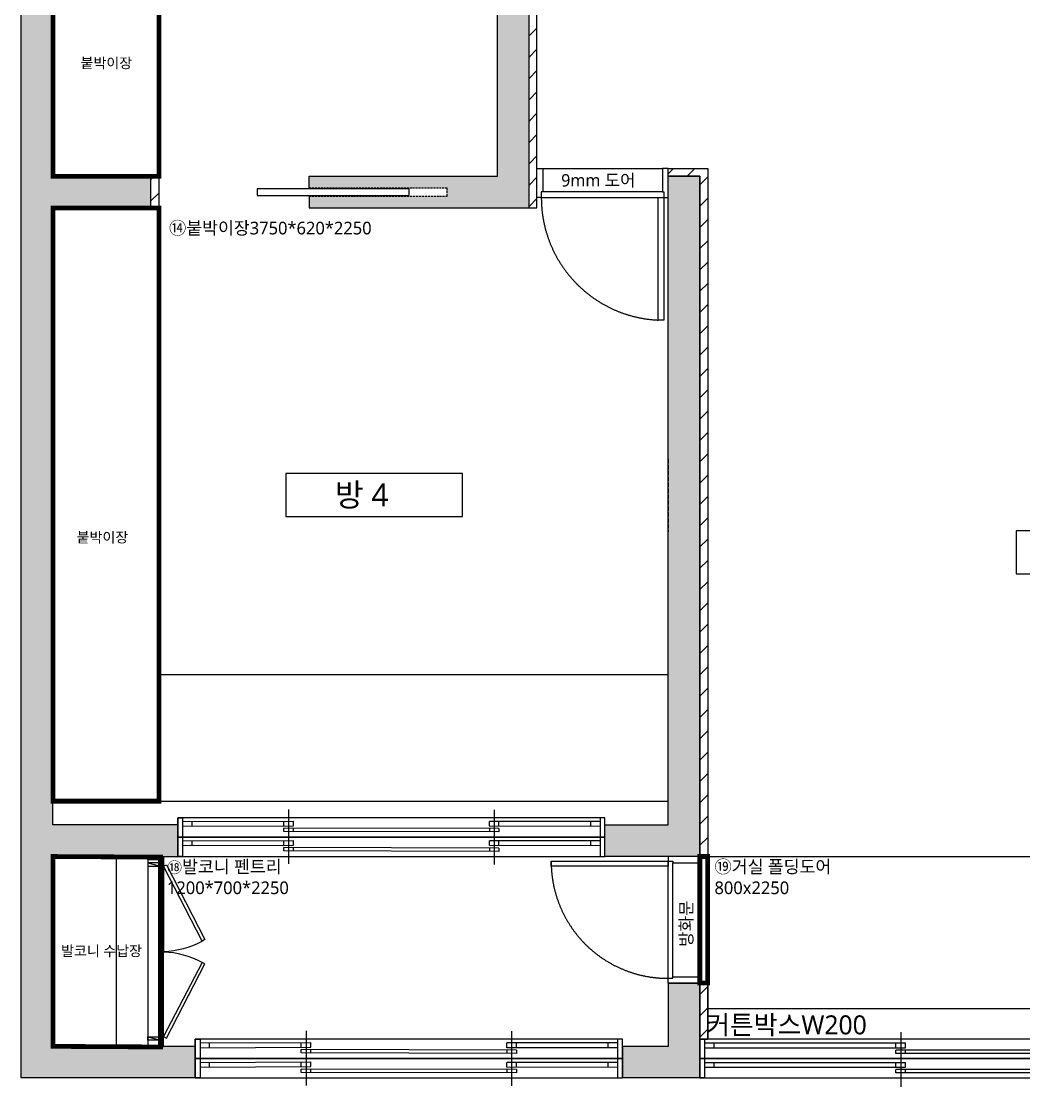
# Model space of a CAD drawing. Header units: millimetres. Extents: x 512 to 764439, y -71 to 559481.
# Drawn here: x 463561 to 469898, y 205377 to 212112 of the extents above; entities that cross this region are included whole.
import ezdxf

# ---------------------------------------------------------------- set-up
doc = ezdxf.new("R2010")
doc.units = ezdxf.units.MM
doc.header["$LTSCALE"] = 50
for name, pattern in [('ACAD_ISO04W100', [30, 24, -3, 0, -3]), ('DASHDOT', [1, 0.5, -0.25, 0, -0.25]), ('DASHED', [0.75, 0.5, -0.25]), ('HIDDEN', [0.375, 0.25, -0.125])]:
    doc.linetypes.add(name, pattern=pattern)
for name, color, linetype in [('#DOOR', 4, 'Continuous'), ('#FUR_제작', 6, 'Continuous'), ('#TEXT', 7, 'Continuous'), ('#WIN', 4, 'Continuous'), ('#가전가구', 252, 'Continuous'), ('#건축벽체_CON', 2, 'Continuous'), ('#목공', 124, 'Continuous'), ('.', 8, 'Continuous'), ('04.FUR.기성가구', 252, 'DASHED'), ('16.마감표기도', 7, 'Continuous'), ('_0', 7, 'Continuous'), ('fur', 6, 'Continuous'), ('목공', 124, 'Continuous')]:
    doc.layers.add(name, color=color, linetype=linetype)
doc.styles.get("Standard").update_dxf_attribs({"font": 'arial.ttf'})
doc.styles.add('맑은 고딕', font='malgun.ttf')
doc.styles.add('프리텐다드', font='')
doc.styles.get('프리텐다드').set_extended_font_data('Pretendard Variable')

# ---------------------------------------------------------------- blocks, each defined once
blk = doc.blocks.new('DFDSF')
at = {"layer": '.', "ltscale": 2, "transparency": 33554559}
h = blk.add_hatch(color=8, dxfattribs=at)
h.dxf.hatch_style = 1
h.paths.add_polyline_path([(338341.2, 81981.1), (336641.2, 81981.1), (336641.2, 81781.1), (337741.2, 81781.1), (337741.2, 80281.1), (336886.2, 80281.1), (336886.2, 80081.1), (337741.2, 80081.1), (337741.2, 75921.1), (337281.2, 75921.1), (337281.2, 75721.1), (337941.2, 75721.1), (337941.2, 76011.1), (338391.2, 76011.1), (338391.2, 76058), (338391.2, 76211.1), (337941.2, 76211.1), (337941.2, 80081.1), (338341.2, 80081.1)])
h.paths.add_polyline_path([(338141.2, 80881.1), (337941.2, 80881.1), (337941.2, 81781.1), (338141.2, 81781.1)], flags=16)
h.paths.add_polyline_path([(338141.2, 80681.1), (338141.2, 80281.1), (337941.2, 80281.1), (337941.2, 80681.1)], flags=16)
h.paths.add_polyline_path([(339996.2, 80203.6), (339796.2, 80203.6), (339796.2, 80081.1), (339796.2, 78761.1), (339996.2, 78761.1)])
h.paths.add_polyline_path([(331166.2, 70151.1), (330766.2, 70151.1), (330766.2, 69951.1), (331366.2, 69951.1), (331366.2, 74251.1), (331166.2, 74251.1), (331166.2, 74055.5)])
h.paths.add_polyline_path([(336200.7, 78532.8), (336200.7, 79213.9), (335787, 79213.9), (335787, 78532.8)], flags=9)
h.paths.add_polyline_path([(333543.1, 77829.6), (334224.1, 77829.6), (334224.1, 78243.3), (333543.1, 78243.3)], flags=9)
h.paths.add_polyline_path([(337703.7, 74502.9), (337703.7, 75183.9), (337290, 75183.9), (337290, 74502.9)], flags=9)
h.paths.add_polyline_path([(331162.1, 74502.9), (331162.1, 75183.9), (330748.4, 75183.9), (330748.4, 74502.9)], flags=9)
h.paths.add_polyline_path([(336260.6, 76774.4), (336260.6, 77267), (335846.9, 77267), (335846.9, 76774.4)], flags=9)
h.paths.add_polyline_path([(334913.9, 79384.1), (334913.9, 79876.7), (334500.2, 79876.7), (334500.2, 79384.1)], flags=9)
h.paths.add_polyline_path([(329011.8, 71740.4), (329489.3, 71740.4), (329489.3, 72021.6), (329011.8, 72021.6)], flags=9)
h.paths.add_polyline_path([(336400.9, 79956.4), (336699.3, 79956.4), (336699.3, 80077.5), (336400.9, 80077.5)], flags=9)
h.paths.add_polyline_path([(338695.3, 81081.3), (339421.1, 81081.3), (339421.1, 81298.3), (338695.3, 81298.3)], flags=9)
h.paths.add_polyline_path([(336820.7, 78057.1), (337362.8, 78057.1), (337362.8, 78178.2), (336820.7, 78178.2)], flags=25)
h.paths.add_polyline_path([(332573.5, 80085.7), (332573.5, 80472.7), (332452.4, 80472.7), (332452.4, 80085.7)], flags=9)
h.paths.add_polyline_path([(332682, 81037.5), (332682, 81616.6), (332452.3, 81616.6), (332452.3, 81037.5)], flags=9)
h.paths.add_polyline_path([(327279.7, 75623.7), (328005.6, 75623.7), (328005.6, 75840.6), (327279.7, 75840.6)], flags=9)
h.paths.add_polyline_path([(334863.3, 79512.1), (336051.7, 79512.1), (336051.7, 79766.9), (334863.3, 79766.9)], flags=9)
h.paths.add_polyline_path([(329176.8, 70568.8), (329756.3, 70568.8), (329756.3, 70804.7), (329176.8, 70804.7)], flags=9)
h.paths.add_polyline_path([(333507.8, 69233.9), (334696.1, 69233.9), (334696.1, 69488.6), (333507.8, 69488.6)], flags=9)
h.paths.add_polyline_path([(340816.6, 69233.9), (342005, 69233.9), (342005, 69488.6), (340816.6, 69488.6)], flags=9)
h.paths.add_polyline_path([(333634.5, 79165.1), (333999.1, 79165.1), (333999.1, 79348.5), (333634.5, 79348.5)], flags=9)
h.paths.add_polyline_path([(333962.6, 80090.5), (334586.1, 80090.5), (334586.1, 80239.6), (333962.6, 80239.6)], flags=9)
h.paths.add_polyline_path([(334060.9, 75436.5), (335408.1, 75436.5), (335408.1, 75619.9), (334060.9, 75619.9)], flags=9)
h.paths.add_polyline_path([(331366.5, 68772.9), (332548, 68772.9), (332548, 69008.8), (331366.5, 69008.8)], flags=9)
h.paths.add_polyline_path([(334774.3, 77718.7), (335343.7, 77718.7), (335343.7, 78003.8), (334774.3, 78003.8)], flags=9)
h.paths.add_polyline_path([(335953.7, 79875.3), (336320.9, 79875.3), (336320.9, 80024.3), (335953.7, 80024.3)], flags=9)
h.paths.add_polyline_path([(333460.9, 76854.3), (333764.7, 76854.3), (333764.7, 77007.1), (333460.9, 77007.1)], flags=9)
h.paths.add_polyline_path([(333091.1, 76542.6), (333394.9, 76542.6), (333394.9, 76695.4), (333091.1, 76695.4)], flags=9)
h.paths.add_polyline_path([(332969.8, 79053.3), (333100.7, 79053.3), (333100.7, 79206.1), (332969.8, 79206.1)], flags=9)
h.paths.add_polyline_path([(332884.4, 77770.4), (333188.2, 77770.4), (333188.2, 77923.2), (332884.4, 77923.2)], flags=9)
h.paths.add_polyline_path([(332836.6, 78524.5), (333230.8, 78524.5), (333230.8, 78677.2), (332836.6, 78677.2)], flags=9)
h.paths.add_polyline_path([(329027.4, 69208.3), (329838.7, 69208.3), (329838.7, 69493.3), (329027.4, 69493.3)], flags=9)
h.paths.add_polyline_path([(333408.3, 81268.8), (334219.6, 81268.8), (334219.6, 81553.9), (333408.3, 81553.9)], flags=9)
h.paths.add_polyline_path([(336706.9, 80756.2), (336706.9, 81151.4), (336537.7, 81151.4), (336537.7, 80756.2)], flags=9)
h.paths.add_polyline_path([(336759.6, 81121.6), (336759.6, 81407.7), (336590.4, 81407.7), (336590.4, 81121.6)], flags=9)
h.paths.add_polyline_path([(328332, 78371.2), (328332, 78766.4), (328162.7, 78766.4), (328162.7, 78371.2)], flags=9)
h.paths.add_polyline_path([(328384.8, 78736.5), (328384.8, 79022.9), (328214.7, 79022.9), (328214.7, 78736.5)], flags=9)
h.paths.add_polyline_path([(338932.4, 71242.6), (339326.7, 71242.6), (339326.7, 71395.4), (338932.4, 71395.4)], flags=9)
h.paths.add_polyline_path([(341434.5, 74226.2), (341828.8, 74226.2), (341828.8, 74379), (341434.5, 74379)], flags=9)
h.paths.add_polyline_path([(337702.2, 71296.7), (338108.8, 71296.7), (338108.8, 71577.9), (337702.2, 71577.9)], flags=9)
h.paths.add_polyline_path([(340786.3, 71296.7), (341192.9, 71296.7), (341192.9, 71577.9), (340786.3, 71577.9)], flags=9)
h.paths.add_polyline_path([(330938, 77966.2), (331344.6, 77966.2), (331344.6, 78247.4), (330938, 78247.4)], flags=9)
h.paths.add_polyline_path([(333628.2, 71737.2), (334197.6, 71737.2), (334197.6, 72022.3), (333628.2, 72022.3)], flags=9)
h.paths.add_polyline_path([(327958.2, 69261.8), (328352.4, 69261.8), (328352.4, 69414.6), (327958.2, 69414.6)], flags=9)
h.paths.add_polyline_path([(327409.8, 71898.3), (327804.1, 71898.3), (327804.1, 72051.1), (327409.8, 72051.1)], flags=9)
h.paths.add_polyline_path([(327434.8, 74896.2), (327829, 74896.2), (327829, 75049), (327434.8, 75049)], flags=9)
h.paths.add_polyline_path([(327440.5, 77324), (327756.6, 77324), (327756.6, 77476.7), (327440.5, 77476.7)], flags=9)
h.paths.add_polyline_path([(327478.9, 76542.6), (327782.7, 76542.6), (327782.7, 76695.4), (327478.9, 76695.4)], flags=9)
h.paths.add_polyline_path([(341178.3, 75772.2), (341178.3, 75148.5), (341329.6, 75148.5), (341329.6, 75772.2)], flags=9)
h.paths.add_polyline_path([(341233.7, 75866.2), (341233.7, 76261.4), (341064.4, 76261.4), (341064.4, 75866.2)], flags=9)
h.paths.add_polyline_path([(341286.5, 76231.5), (341286.5, 76517.9), (341116.4, 76517.9), (341116.4, 76231.5)], flags=9)
h.paths.add_polyline_path([(339403.9, 77086.2), (339403.9, 77481.4), (339234.7, 77481.4), (339234.7, 77086.2)], flags=9)
h.paths.add_polyline_path([(339456.2, 77438.2), (339456.2, 77723.4), (339289.6, 77723.4), (339289.6, 77438.2)], flags=9)
h.paths.add_polyline_path([(328180, 78337.2), (328180, 77751.1), (328331.3, 77751.1), (328331.3, 78337.2)], flags=9)
h.paths.add_polyline_path([(338414.5, 77089.5), (339135.2, 77089.5), (339135.2, 77242.3), (338414.5, 77242.3)], flags=9)
h.paths.add_polyline_path([(338683.5, 77496.6), (338987.3, 77496.6), (338987.3, 77649.4), (338683.5, 77649.4)], flags=9)
h.paths.add_polyline_path([(340029.3, 76679.8), (340333.1, 76679.8), (340333.1, 76832.6), (340029.3, 76832.6)], flags=9)
h.paths.add_polyline_path([(338380.9, 78083.2), (339011.1, 78083.2), (339011.1, 78236), (338380.9, 78236)], flags=9)
h.paths.add_polyline_path([(338414.5, 79236), (339135.2, 79236), (339135.2, 79388.8), (338414.5, 79388.8)], flags=9)
h.paths.add_polyline_path([(327245.7, 80105.2), (327559.2, 80105.2), (327559.2, 80280.3), (327245.7, 80280.3)], flags=9)
h.paths.add_polyline_path([(327265.7, 79299), (327538.3, 79299), (327538.3, 79477.3), (327265.7, 79477.3)], flags=9)
h.paths.add_polyline_path([(342110.3, 76479.4), (342423.8, 76479.4), (342423.8, 76654.6), (342110.3, 76654.6)], flags=9)
h = blk.add_hatch(color=8, dxfattribs=at)
h.dxf.hatch_style = 1
h.paths.add_polyline_path([(335386.2, 80281.1), (334311.2, 80281.1), (334311.2, 79371.1), (334181.2, 79371.1), (334181.2, 79171.1), (334511.2, 79171.1), (334511.2, 80081.1), (335386.2, 80081.1)])
h.paths.add_polyline_path([(333191.2, 81981.1), (331741.2, 81981.1), (331741.2, 79171.1), (332461.2, 79171.1), (332461.2, 75701.1), (333331.2, 75701.1), (333331.2, 75901.1), (332671.2, 75901.1), (332671.2, 79171.1), (333331.2, 79171.1), (333331.2, 79371.1), (331941.2, 79371.1), (331941.2, 81781.1), (333191.2, 81781.1), (333191.2, 81858.6), (333191.2, 81858.6)])
h.paths.add_polyline_path([(331581.2, 75901.1), (329778.5, 75901.1), (329778.5, 76561.1), (329578.5, 76561.1), (329578.5, 75701.1), (330086.2, 75701.1), (330086.2, 74251.1), (328896.2, 74251.1), (328896.2, 74176.6), (329769.2, 74176.6), (329769.2, 74124.6), (328896.2, 74124.6), (328896.2, 74051.1), (330286.2, 74051.1), (330286.2, 75701.1), (331581.2, 75701.1)])
h.paths.add_polyline_path([(333962.6, 80090.5), (334586.1, 80090.5), (334586.1, 80239.6), (333962.6, 80239.6)], flags=9)
h = blk.add_hatch(color=8, dxfattribs=at)
h.dxf.hatch_style = 1
h.paths.add_polyline_path([(336646.2, 74251.1), (336446.2, 74251.1), (336446.2, 68796.1), (336446.2, 68796.1), (336446.2, 68673.6), (336446.2, 68673.6), (336446.2, 68551.1), (336646.2, 68551.1), (336646.2, 68673.6), (336646.2, 68796.1)])
h.paths.add_polyline_path([(333337.8, 69143.6), (333337.8, 69636.2), (332924.1, 69636.2), (332924.1, 69143.6)], flags=9)
h.paths.add_polyline_path([(329011.8, 71740.4), (329489.3, 71740.4), (329489.3, 72021.6), (329011.8, 72021.6)], flags=9)
h.paths.add_polyline_path([(336400.9, 79956.4), (336699.3, 79956.4), (336699.3, 80077.5), (336400.9, 80077.5)], flags=9)
h.paths.add_polyline_path([(338695.3, 81081.3), (339421.1, 81081.3), (339421.1, 81298.3), (338695.3, 81298.3)], flags=9)
h.paths.add_polyline_path([(336820.7, 78057.1), (337362.8, 78057.1), (337362.8, 78178.2), (336820.7, 78178.2)], flags=9)
h.paths.add_polyline_path([(332573.5, 80085.7), (332573.5, 80472.7), (332452.4, 80472.7), (332452.4, 80085.7)], flags=9)
h.paths.add_polyline_path([(332682, 81037.5), (332682, 81616.6), (332452.3, 81616.6), (332452.3, 81037.5)], flags=9)
h.paths.add_polyline_path([(327279.7, 75623.7), (328005.6, 75623.7), (328005.6, 75840.6), (327279.7, 75840.6)], flags=9)
h.paths.add_polyline_path([(334863.3, 79512.1), (336051.7, 79512.1), (336051.7, 79766.9), (334863.3, 79766.9)], flags=9)
h.paths.add_polyline_path([(329176.8, 70568.8), (329756.3, 70568.8), (329756.3, 70804.7), (329176.8, 70804.7)], flags=9)
h.paths.add_polyline_path([(333507.8, 69233.9), (334696.1, 69233.9), (334696.1, 69488.6), (333507.8, 69488.6)], flags=9)
h.paths.add_polyline_path([(340376, 69233.9), (341564.3, 69233.9), (341564.3, 69488.6), (340376, 69488.6)], flags=9)
h.paths.add_polyline_path([(333634.5, 79165.1), (333999.1, 79165.1), (333999.1, 79348.5), (333634.5, 79348.5)], flags=9)
h.paths.add_polyline_path([(333962.6, 80090.5), (334586.1, 80090.5), (334586.1, 80239.6), (333962.6, 80239.6)], flags=9)
h.paths.add_polyline_path([(334060.9, 75436.5), (335408.1, 75436.5), (335408.1, 75619.9), (334060.9, 75619.9)], flags=9)
h.paths.add_polyline_path([(331366.5, 68772.9), (332548, 68772.9), (332548, 69008.8), (331366.5, 69008.8)], flags=9)
h.paths.add_polyline_path([(334774.3, 77718.7), (335343.7, 77718.7), (335343.7, 78003.8), (334774.3, 78003.8)], flags=9)
h.paths.add_polyline_path([(335953.7, 79875.3), (336320.9, 79875.3), (336320.9, 80024.3), (335953.7, 80024.3)], flags=9)
h.paths.add_polyline_path([(333460.9, 76854.3), (333764.7, 76854.3), (333764.7, 77007.1), (333460.9, 77007.1)], flags=9)
h.paths.add_polyline_path([(333091.1, 76542.6), (333394.9, 76542.6), (333394.9, 76695.4), (333091.1, 76695.4)], flags=9)
h.paths.add_polyline_path([(332969.8, 79053.3), (333100.7, 79053.3), (333100.7, 79206.1), (332969.8, 79206.1)], flags=9)
h.paths.add_polyline_path([(332884.4, 77770.4), (333188.2, 77770.4), (333188.2, 77923.2), (332884.4, 77923.2)], flags=9)
h.paths.add_polyline_path([(332836.6, 78524.5), (333230.8, 78524.5), (333230.8, 78677.2), (332836.6, 78677.2)], flags=9)
h.paths.add_polyline_path([(329027.4, 69208.3), (329838.7, 69208.3), (329838.7, 69493.3), (329027.4, 69493.3)], flags=9)
h.paths.add_polyline_path([(333408.3, 81268.8), (334219.6, 81268.8), (334219.6, 81553.9), (333408.3, 81553.9)], flags=9)
h.paths.add_polyline_path([(336706.9, 80756.2), (336706.9, 81151.4), (336537.7, 81151.4), (336537.7, 80756.2)], flags=9)
h.paths.add_polyline_path([(336759.6, 81121.6), (336759.6, 81407.7), (336590.4, 81407.7), (336590.4, 81121.6)], flags=9)
h.paths.add_polyline_path([(328332, 78371.2), (328332, 78766.4), (328162.7, 78766.4), (328162.7, 78371.2)], flags=9)
h.paths.add_polyline_path([(328384.8, 78736.5), (328384.8, 79022.9), (328214.7, 79022.9), (328214.7, 78736.5)], flags=9)
h.paths.add_polyline_path([(338932.4, 71242.6), (339326.7, 71242.6), (339326.7, 71395.4), (338932.4, 71395.4)], flags=9)
h.paths.add_polyline_path([(341434.5, 74226.2), (341828.8, 74226.2), (341828.8, 74379), (341434.5, 74379)], flags=9)
h.paths.add_polyline_path([(337702.2, 71296.7), (338108.8, 71296.7), (338108.8, 71577.9), (337702.2, 71577.9)], flags=9)
h.paths.add_polyline_path([(340786.3, 71296.7), (341192.9, 71296.7), (341192.9, 71577.9), (340786.3, 71577.9)], flags=9)
h.paths.add_polyline_path([(330938, 77966.2), (331344.6, 77966.2), (331344.6, 78247.4), (330938, 78247.4)], flags=9)
h.paths.add_polyline_path([(333628.2, 71737.2), (334197.6, 71737.2), (334197.6, 72022.3), (333628.2, 72022.3)], flags=9)
h.paths.add_polyline_path([(327958.2, 69261.8), (328352.4, 69261.8), (328352.4, 69414.6), (327958.2, 69414.6)], flags=9)
h.paths.add_polyline_path([(327409.8, 71898.3), (327804.1, 71898.3), (327804.1, 72051.1), (327409.8, 72051.1)], flags=9)
h.paths.add_polyline_path([(327434.8, 74896.2), (327829, 74896.2), (327829, 75049), (327434.8, 75049)], flags=9)
h.paths.add_polyline_path([(327440.5, 77324), (327756.6, 77324), (327756.6, 77476.7), (327440.5, 77476.7)], flags=9)
h.paths.add_polyline_path([(327478.9, 76542.6), (327782.7, 76542.6), (327782.7, 76695.4), (327478.9, 76695.4)], flags=9)
h.paths.add_polyline_path([(341178.3, 75772.2), (341178.3, 75148.5), (341329.6, 75148.5), (341329.6, 75772.2)], flags=9)
h.paths.add_polyline_path([(341233.7, 75866.2), (341233.7, 76261.4), (341064.4, 76261.4), (341064.4, 75866.2)], flags=9)
h.paths.add_polyline_path([(341286.5, 76231.5), (341286.5, 76517.9), (341116.4, 76517.9), (341116.4, 76231.5)], flags=9)
h.paths.add_polyline_path([(339403.9, 77086.2), (339403.9, 77481.4), (339234.7, 77481.4), (339234.7, 77086.2)], flags=9)
h.paths.add_polyline_path([(339456.2, 77438.2), (339456.2, 77723.4), (339289.6, 77723.4), (339289.6, 77438.2)], flags=9)
h.paths.add_polyline_path([(328180, 78337.2), (328180, 77751.1), (328331.3, 77751.1), (328331.3, 78337.2)], flags=9)
h.paths.add_polyline_path([(338414.5, 77089.5), (339135.2, 77089.5), (339135.2, 77242.3), (338414.5, 77242.3)], flags=9)
h.paths.add_polyline_path([(338683.5, 77496.6), (338987.3, 77496.6), (338987.3, 77649.4), (338683.5, 77649.4)], flags=9)
h.paths.add_polyline_path([(340029.3, 76679.8), (340333.1, 76679.8), (340333.1, 76832.6), (340029.3, 76832.6)], flags=9)
h.paths.add_polyline_path([(338380.9, 78083.2), (339011.1, 78083.2), (339011.1, 78236), (338380.9, 78236)], flags=9)
h.paths.add_polyline_path([(338414.5, 79236), (339135.2, 79236), (339135.2, 79388.8), (338414.5, 79388.8)], flags=9)
h.paths.add_polyline_path([(327245.7, 80105.2), (327559.2, 80105.2), (327559.2, 80280.3), (327245.7, 80280.3)], flags=9)
h.paths.add_polyline_path([(327265.7, 79299), (327538.3, 79299), (327538.3, 79477.3), (327265.7, 79477.3)], flags=9)
h.paths.add_polyline_path([(342110.3, 76479.4), (342423.8, 76479.4), (342423.8, 76654.6), (342110.3, 76654.6)], flags=9)
h = blk.add_hatch(color=8, dxfattribs=at)
h.dxf.hatch_style = 1
h.paths.add_polyline_path([(327276.2, 77641.1), (327276.2, 78746.1), (327726.2, 78746.1), (327726.2, 80386.1), (327816.2, 80386.1), (327816.2, 80586.1), (327076.2, 80586.1), (327076.2, 68551.1), (328176.2, 68551.1), (328176.2, 68751.1), (327276.2, 68751.1), (327276.2, 69951.1), (328066.2, 69951.1), (328066.2, 70151.1), (327276.2, 70151.1), (327276.2, 74051.1), (327896.2, 74051.1), (327896.2, 74251.1), (327276.2, 74251.1), (327276.2, 77441.1), (327826.2, 77441.1), (327826.2, 77641.1)])
h.paths.add_polyline_path([(327276.2, 78946.1), (327276.2, 79796.1), (327526.2, 79796.1), (327526.2, 78946.1)], flags=16)
h.paths.add_polyline_path([(327276.2, 79996.1), (327276.2, 80386.1), (327526.2, 80386.1), (327526.2, 79996.1)], flags=16)
h.paths.add_polyline_path([(327245.7, 80105.2), (327559.2, 80105.2), (327559.2, 80280.3), (327245.7, 80280.3)], flags=24)
h.paths.add_polyline_path([(327265.7, 79299), (327538.3, 79299), (327538.3, 79477.3), (327265.7, 79477.3)], flags=24)
h = blk.add_hatch(color=8, dxfattribs=at)
h.dxf.hatch_style = 1
h.paths.add_polyline_path([(331366.2, 68551.1), (331366.2, 69151.1), (331166.2, 69151.1), (331166.2, 68751.1), (330876.2, 68751.1), (330876.2, 68673.6), (330876.2, 68551.1)])
at = {"layer": '#DOOR', "color": 8}
for p, q in [((330336.2, 74116.6), (330336.2, 74301.1)), ((330336.2, 74301.1), (330373.1, 74301.1)), ((330373.1, 74301.1), (330373.1, 74153.5)), ((330373.1, 74301.1), (331129.4, 74301.1)), ((331129.4, 74301.1), (331129.4, 74153.5)), ((331166.2, 74301.1), (331129.4, 74301.1)), ((331166.2, 74116.6), (331166.2, 74301.1)), ((329527.4, 74172.1), (328567.4, 74172.1)), ((328567.4, 74172.1), (328567.4, 74130.1)), ((329527.4, 74130.1), (329527.4, 74172.1)), ((330373.1, 74153.5), (330363.9, 74153.5)), ((330363.9, 74153.5), (330363.9, 74116.6)), ((331129.4, 74153.5), (330373.1, 74153.5)), ((331129.4, 74153.5), (331138.6, 74153.5)), ((331138.6, 74153.5), (331138.6, 74116.6)), ((328567.4, 74130.1), (329527.4, 74130.1)), ((330363.9, 74116.6), (330336.2, 74116.6)), ((330363.9, 74115.8), (331101.7, 74116.6)), ((331101.7, 73342), (331101.7, 74116.6)), ((331101.7, 74116.6), (331138.6, 74116.6)), ((331138.6, 74116.6), (331166.2, 74116.6)), ((331138.6, 74116.6), (331138.6, 73342)), ((331138.6, 73342), (331101.7, 73342)), ((330426.2, 69921.1), (331196.2, 69921.1)), ((330426.2, 69891.1), (330426.2, 69921.1)), ((331366.2, 69951.1), (331166.2, 69951.1)), ((331166.2, 69951.1), (331166.2, 69891.1)), ((331166.2, 69181.1), (331166.2, 69921.1)), ((331196.2, 69921.1), (331196.2, 69911.1)), ((331196.2, 69911.1), (331366.2, 69911.1)), ((331196.2, 69191.1), (331196.2, 69911.1)), ((331366.2, 69911.1), (331366.2, 69951.1)), ((331366.2, 69191.1), (331366.2, 69911.1)), ((331166.2, 69891.1), (330426.2, 69891.1)), ((331166.2, 69151.1), (331166.2, 69181.1)), ((331166.2, 69181.1), (331196.2, 69181.1)), ((331196.2, 69181.1), (331196.2, 69191.1)), ((331196.2, 69191.1), (331366.2, 69191.1)), ((331366.2, 69191.1), (331366.2, 69151.1)), ((331366.2, 69151.1), (331166.2, 69151.1))]:
    blk.add_line(p, q, dxfattribs=at)
at = {"layer": '#DOOR', "color": 8, "linetype": 'HIDDEN'}
for p, q in [((329769.2, 74176.6), (328896.2, 74176.6)), ((329769.2, 74124.6), (329769.2, 74176.6)), ((328896.2, 74124.6), (329769.2, 74124.6))]:
    blk.add_line(p, q, dxfattribs=at)
at = {"layer": '#DOOR', "color": 8, "linetype": 'DASHDOT', "ltscale": 70}
blk.add_arc((331138.6, 74115.8), 774.7, 179.935, 267.27063, dxfattribs=at)
at = {"layer": '#DOOR', "color": 8, "linetype": 'ACAD_ISO04W100', "ltscale": 3}
blk.add_arc((331163, 69917.8), 736.7, 179.74516, 270.25484, dxfattribs=at)
at = {"layer": '#TEXT', "color": 8}
for p, q in [((329759, 72372.2), (328748.1, 72372.2)), ((328748.1, 72372.2), (328748.1, 72100)), ((328748.1, 72100), (329759, 72100)), ((334482.5, 72010.1), (333365.1, 72010.1)), ((333365.1, 72010.1), (333365.1, 71737.9)), ((333365.1, 71737.9), (334482.5, 71737.9))]:
    blk.add_line(p, q, dxfattribs=at)
at = {"layer": '#WIN', "color": 8}
for p, q in [((328766.2, 70249.2), (328766.2, 70026.7)), ((330066.2, 70246.1), (330066.2, 70023.6)), ((330766.2, 70196.1), (328066.2, 70196.1)), ((328066.2, 70196.1), (328066.2, 70073.6)), ((328066.2, 70073.6), (328066.2, 70196.1)), ((328066.2, 70196.1), (328096.2, 70196.1)), ((328096.2, 70196.1), (328096.2, 70073.6)), ((328096.2, 70172.3), (328796.2, 70175.4)), ((328736.2, 70145.4), (328736.2, 70175.4)), ((328796.2, 70145.4), (328796.2, 70175.4)), ((330766.2, 70196.1), (330736.2, 70196.1)), ((330736.2, 70196.1), (330736.2, 70073.6)), ((330766.2, 70073.6), (330766.2, 70196.1)), ((330766.2, 70073.6), (330766.2, 70196.1)), ((328096.2, 70142.3), (328796.2, 70145.4)), ((328156.2, 70142.3), (328156.2, 70172.3)), ((330096.2, 70127.3), (328736.2, 70130.4)), ((328736.2, 70109.2), (328736.2, 70130.4)), ((330096.2, 70106.1), (328736.2, 70109.2)), ((328766.2, 70126.7), (328766.2, 69904.2)), ((328796.2, 70109.2), (328796.2, 70130.4)), ((330736.2, 70172.3), (330036.2, 70172.3)), ((330036.2, 70142.3), (330036.2, 70172.3)), ((330736.3, 70142.3), (330036.2, 70140.9)), ((330036.2, 70127.3), (330036.2, 70106.1)), ((330066.2, 70123.6), (330066.2, 69901.1)), ((330096.2, 70142.3), (330096.2, 70172.3)), ((330096.2, 70127.3), (330096.2, 70106.1)), ((330676.2, 70142.3), (330676.2, 70172.3)), ((330766.2, 70073.6), (328066.2, 70073.6)), ((328066.2, 70073.6), (328066.2, 69951.1)), ((328066.2, 69951.1), (328066.2, 70073.6)), ((328066.2, 70073.6), (328096.2, 70073.6)), ((328066.2, 70073.6), (330766.2, 70073.6)), ((328096.2, 70073.6), (328066.2, 70073.6)), ((328096.2, 70073.6), (328096.2, 69951.1)), ((328096.2, 70049.8), (328796.2, 70052.9)), ((328156.2, 70019.8), (328156.2, 70049.8)), ((328736.2, 70022.9), (328736.2, 70052.9)), ((328796.2, 70022.9), (328796.2, 70052.9)), ((330736.2, 70049.8), (330036.2, 70049.8)), ((330036.2, 70019.8), (330036.2, 70049.8)), ((330096.2, 70019.8), (330096.2, 70049.8)), ((330676.2, 70019.8), (330676.2, 70049.8)), ((330766.2, 70073.6), (330736.2, 70073.6)), ((330736.2, 70073.6), (330736.2, 69951.1)), ((330736.2, 70073.6), (330766.2, 70073.6)), ((330766.2, 69951.1), (330766.2, 70073.6)), ((330766.2, 69951.1), (330766.2, 70073.6)), ((328096.2, 70019.8), (328796.2, 70022.9)), ((330096.2, 70004.8), (328736.2, 70007.9)), ((328736.2, 69986.7), (328736.2, 70007.9)), ((330096.2, 69983.6), (328736.2, 69986.7)), ((328796.2, 69986.7), (328796.2, 70007.9)), ((330736.3, 70019.8), (330036.2, 70018.4)), ((330036.2, 70004.8), (330036.2, 69983.6)), ((330096.2, 70004.8), (330096.2, 69983.6)), ((328066.2, 69951.1), (330766.2, 69951.1)), ((328096.2, 69951.1), (328066.2, 69951.1)), ((330736.2, 69951.1), (330766.2, 69951.1)), ((328876.2, 68849.2), (328876.2, 68626.7)), ((330176.2, 68846.1), (330176.2, 68623.6)), ((332636.2, 68841.1), (332636.2, 68618.6)), ((330876.2, 68796.1), (328176.2, 68796.1)), ((328176.2, 68796.1), (328176.2, 68673.6)), ((328176.2, 68673.6), (328176.2, 68796.1)), ((328176.2, 68796.1), (328206.2, 68796.1)), ((328206.2, 68796.1), (328206.2, 68673.6)), ((328206.2, 68772.3), (328906.2, 68775.4)), ((328266.2, 68742.3), (328266.2, 68772.3)), ((328846.2, 68745.4), (328846.2, 68775.4)), ((328906.2, 68745.4), (328906.2, 68775.4)), ((330846.2, 68772.3), (330146.2, 68772.3)), ((330146.2, 68742.3), (330146.2, 68772.3)), ((330206.2, 68742.3), (330206.2, 68772.3)), ((330786.2, 68742.3), (330786.2, 68772.3)), ((330876.2, 68796.1), (330846.2, 68796.1)), ((330846.2, 68796.1), (330846.2, 68673.6)), ((330876.2, 68673.6), (330876.2, 68796.1)), ((330876.2, 68673.6), (330876.2, 68796.1)), ((336446.2, 68796.1), (331366.2, 68796.1)), ((331366.2, 68796.1), (331366.2, 68673.6)), ((331366.2, 68673.6), (331366.2, 68796.1)), ((331366.2, 68796.1), (331396.2, 68796.1)), ((331396.2, 68796.1), (331396.2, 68673.6)), ((331396.2, 68772.3), (332666.2, 68772.3)), ((331456.2, 68742.3), (331456.2, 68772.3)), ((332606.2, 68742.3), (332606.2, 68772.3)), ((332666.2, 68742.3), (332666.2, 68772.3)), ((328206.2, 68742.3), (328906.2, 68745.4)), ((330206.2, 68727.3), (328846.2, 68730.4)), ((328846.2, 68709.2), (328846.2, 68730.4)), ((330206.2, 68706.1), (328846.2, 68709.2)), ((328876.2, 68726.7), (328876.2, 68504.2)), ((328906.2, 68709.2), (328906.2, 68730.4)), ((330846.3, 68742.3), (330146.2, 68740.9)), ((330146.2, 68727.3), (330146.2, 68706.1)), ((330176.2, 68723.6), (330176.2, 68501.1)), ((330206.2, 68727.3), (330206.2, 68706.1)), ((331396.2, 68742.3), (332666.2, 68742.3)), ((335186.2, 68727.3), (332606.2, 68727.4)), ((332606.2, 68706.1), (332606.2, 68727.3)), ((335186.2, 68706.1), (332606.2, 68706.1)), ((332636.2, 68718.6), (332636.2, 68496.1)), ((332666.2, 68706.1), (332666.2, 68727.3)), ((330876.2, 68673.6), (328176.2, 68673.6)), ((328176.2, 68673.6), (328176.2, 68551.1)), ((328176.2, 68551.1), (328176.2, 68673.6)), ((328176.2, 68673.6), (328206.2, 68673.6)), ((328176.2, 68673.6), (330876.2, 68673.6)), ((328206.2, 68673.6), (328176.2, 68673.6)), ((328206.2, 68673.6), (328206.2, 68551.1)), ((328206.2, 68649.8), (328906.2, 68652.9)), ((328266.2, 68619.8), (328266.2, 68649.8)), ((328846.2, 68622.9), (328846.2, 68652.9)), ((328906.2, 68622.9), (328906.2, 68652.9)), ((330846.2, 68649.8), (330146.2, 68649.8)), ((330146.2, 68619.8), (330146.2, 68649.8)), ((330206.2, 68619.8), (330206.2, 68649.8)), ((330786.2, 68619.8), (330786.2, 68649.8)), ((330876.2, 68673.6), (330846.2, 68673.6)), ((330846.2, 68673.6), (330846.2, 68551.1)), ((330846.2, 68673.6), (330876.2, 68673.6)), ((330876.2, 68551.1), (330876.2, 68673.6)), ((330876.2, 68551.1), (330876.2, 68673.6)), ((336446.2, 68673.6), (331366.2, 68673.6)), ((331366.2, 68673.6), (331366.2, 68551.1)), ((331366.2, 68551.1), (331366.2, 68673.6)), ((331366.2, 68673.6), (331396.2, 68673.6)), ((331366.2, 68673.6), (336446.2, 68673.6)), ((331396.2, 68673.6), (331366.2, 68673.6)), ((331396.2, 68673.6), (331396.2, 68551.1)), ((331396.2, 68649.8), (332666.2, 68649.8)), ((331456.2, 68619.8), (331456.2, 68649.8)), ((332606.2, 68619.8), (332606.2, 68649.8)), ((332666.2, 68619.8), (332666.2, 68649.8)), ((328206.2, 68619.8), (328906.2, 68622.9)), ((330206.2, 68604.8), (328846.2, 68607.9)), ((328846.2, 68586.7), (328846.2, 68607.9)), ((330206.2, 68583.6), (328846.2, 68586.7)), ((328906.2, 68586.7), (328906.2, 68607.9)), ((330846.3, 68619.8), (330146.2, 68618.4)), ((330146.2, 68604.8), (330146.2, 68583.6)), ((330206.2, 68604.8), (330206.2, 68583.6)), ((331396.2, 68619.8), (332666.2, 68619.8)), ((335186.2, 68604.8), (332606.2, 68604.9)), ((332606.2, 68583.6), (332606.2, 68604.8)), ((335186.2, 68583.6), (332606.2, 68583.6)), ((332666.2, 68583.6), (332666.2, 68604.8)), ((328176.2, 68551.1), (330876.2, 68551.1)), ((328206.2, 68551.1), (328176.2, 68551.1)), ((330846.2, 68551.1), (330876.2, 68551.1)), ((331366.2, 68551.1), (336446.2, 68551.1)), ((331396.2, 68551.1), (331366.2, 68551.1))]:
    blk.add_line(p, q, dxfattribs=at)
at = {"layer": '#건축벽체_CON', "color": 8, "ltscale": 2}
for p, q in [((327076.2, 68551.1), (327076.2, 80586.1)), ((327276.2, 74251.1), (327276.2, 77441.1)), ((330086.2, 74251.1), (330086.2, 75701.1)), ((330286.2, 74051.1), (330286.2, 75701.1)), ((327896.2, 74251.1), (327276.2, 74251.1)), ((327896.2, 74051.1), (327896.2, 74251.1)), ((328896.2, 74176.6), (328896.2, 74251.1)), ((328896.2, 74251.1), (330086.2, 74251.1)), ((331166.2, 70151.1), (331166.2, 74251.1)), ((331166.2, 74251.1), (331366.2, 74251.1)), ((331366.2, 74251.1), (331366.2, 69951.1)), ((328896.2, 74124.6), (328896.2, 74051.1)), ((327276.2, 70151.1), (327276.2, 74051.1)), ((327276.2, 74051.1), (327896.2, 74051.1)), ((328896.2, 74051.1), (330286.2, 74051.1)), ((328066.2, 70151.1), (327276.2, 70151.1)), ((328066.2, 69951.1), (328066.2, 70151.1)), ((330766.2, 69951.1), (330766.2, 70151.1)), ((330766.2, 70151.1), (331166.2, 70151.1)), ((327276.2, 68751.1), (327276.2, 69951.1)), ((327276.2, 69951.1), (328066.2, 69951.1)), ((331366.2, 69951.1), (330766.2, 69951.1)), ((331166.2, 69151.1), (331366.2, 69151.1)), ((331166.2, 69151.1), (331166.2, 68751.1)), ((331366.2, 69151.1), (331366.2, 68551.1)), ((328176.2, 68751.1), (327276.2, 68751.1)), ((328176.2, 68751.1), (328176.2, 68551.1)), ((331166.2, 68751.1), (330876.2, 68751.1)), ((330876.2, 68751.1), (330876.2, 68551.1)), ((328176.2, 68551.1), (327076.2, 68551.1)), ((331366.2, 68551.1), (330876.2, 68551.1))]:
    blk.add_line(p, q, dxfattribs=at)
at = {"layer": '#목공', "color": 8, "ltscale": 2}
for p, q in [((330336.2, 74051.1), (330336.2, 75451.1)), ((331166.2, 74251.1), (331166.2, 74301.1)), ((331166.2, 74301.1), (331416.2, 74301.1)), ((331166.2, 74251.1), (331166.2, 74301.1)), ((331166.2, 74301.1), (331416.2, 74301.1)), ((331416.2, 74301.1), (331416.2, 69951.1)), ((331416.2, 74301.1), (331416.2, 69951.1)), ((327896.2, 74251.1), (327946.2, 74251.1)), ((327946.2, 74251.1), (327946.2, 74051.1)), ((331366.2, 74251.1), (331166.2, 74251.1)), ((331366.2, 74251.1), (331166.2, 74251.1)), ((331366.2, 69951.1), (331366.2, 74251.1)), ((331366.2, 69951.1), (331366.2, 74251.1)), ((327896.2, 74051.1), (327946.2, 74051.1)), ((330286.2, 74051.1), (330336.2, 74051.1)), ((331416.2, 69951.1), (331366.2, 69951.1)), ((331416.2, 69951.1), (331366.2, 69951.1)), ((331366.2, 69151.1), (331416.2, 69151.1)), ((331416.2, 69151.1), (331366.2, 69151.1)), ((331366.2, 69151.1), (331366.2, 68796.1)), ((331416.2, 69151.1), (331416.2, 68796.1)), ((331416.2, 68796.1), (331416.2, 69151.1)), ((331416.2, 68796.1), (331366.2, 68796.1)), ((331366.2, 68796.1), (331416.2, 68796.1))]:
    blk.add_line(p, q, dxfattribs=at)
at = {"layer": '.', "color": 8, "linetype": 'Continuous', "ltscale": 2, "transparency": 33554559}
for p, q in [((330336.2, 75188.2), (330286.2, 75138.2)), ((330336.2, 75053.5), (330286.2, 75003.5)), ((330336.2, 74918.8), (330286.2, 74868.8)), ((330336.2, 74784.1), (330286.2, 74734.1)), ((330336.2, 74649.4), (330286.2, 74599.4)), ((330336.2, 74514.7), (330286.2, 74464.7)), ((330336.2, 74380), (330286.2, 74330)), ((331200.3, 74301.1), (331166.2, 74267.1)), ((331335, 74301.1), (331285, 74251.1)), ((327917.4, 74251.1), (327896.2, 74229.9)), ((330336.2, 74245.3), (330286.2, 74195.3)), ((331416.2, 74247.6), (331366.2, 74197.6)), ((327946.2, 74145.2), (327896.2, 74095.2)), ((330336.2, 74110.6), (330286.2, 74060.6)), ((331416.2, 74112.9), (331366.2, 74062.9)), ((331416.2, 73978.2), (331366.2, 73928.2)), ((331416.2, 73843.5), (331366.2, 73793.5)), ((331416.2, 73708.8), (331366.2, 73658.8)), ((331416.2, 73574.1), (331366.2, 73524.1)), ((331416.2, 73439.4), (331366.2, 73389.4)), ((331416.2, 73304.7), (331366.2, 73254.7)), ((331416.2, 73170), (331366.2, 73120)), ((331416.2, 73035.3), (331366.2, 72985.3)), ((331416.2, 72900.6), (331366.2, 72850.6)), ((331416.2, 72765.9), (331366.2, 72715.9)), ((331416.2, 72631.2), (331366.2, 72581.2)), ((331416.2, 72496.5), (331366.2, 72446.5)), ((331416.2, 72361.8), (331366.2, 72311.8)), ((331416.2, 72227.1), (331366.2, 72177.1)), ((331416.2, 72092.4), (331366.2, 72042.4)), ((331416.2, 71957.7), (331366.2, 71907.7)), ((331416.2, 71823), (331366.2, 71773)), ((331416.2, 71688.3), (331366.2, 71638.3)), ((331416.2, 71553.6), (331366.2, 71503.6)), ((331416.2, 71418.9), (331366.2, 71368.9)), ((331416.2, 71284.2), (331366.2, 71234.2)), ((331416.2, 71149.5), (331366.2, 71099.5)), ((331416.2, 71014.8), (331366.2, 70964.8)), ((331416.2, 70880.1), (331366.2, 70830.1)), ((331416.2, 70745.3), (331366.2, 70695.3)), ((331416.2, 70610.6), (331366.2, 70560.6)), ((331416.2, 70475.9), (331366.2, 70425.9)), ((331416.2, 70341.2), (331366.2, 70291.2)), ((331416.2, 70206.5), (331366.2, 70156.5)), ((331416.2, 70071.8), (331366.2, 70021.8)), ((331416.2, 69128.9), (331366.2, 69078.9)), ((331416.2, 68994.2), (331366.2, 68944.2)), ((331416.2, 68859.5), (331366.2, 68809.5))]:
    blk.add_line(p, q, dxfattribs=at)
at = {"color": 8, "transparency": 33554483}
for p, q in [((331366.2, 69951.1), (336396.2, 69951.1)), ((331366.2, 68796.1), (331366.2, 69951.1)), ((336396.2, 68796.1), (331366.2, 68796.1))]:
    blk.add_line(p, q, dxfattribs=at)
at = {"layer": '04.FUR.기성가구', "color": 8}
for p in [(331166.2, 72463.1), (331166.2, 70478.1)]:
    blk.add_line(p, (331166.2, 72003.1), dxfattribs=at)
at = {"layer": '_0', "color": 8, "extrusion": (0, 0, -1)}
for p, q in [((329865.5, 72372.2), (328748.1, 72372.2)), ((328748.1, 72372.2), (328748.1, 72100)), ((329865.5, 72100), (329865.5, 72372.2)), ((328748.1, 72100), (329865.5, 72100)), ((334482.5, 72010.1), (333365.1, 72010.1)), ((333365.1, 72010.1), (333365.1, 71737.9)), ((333365.1, 71737.9), (334482.5, 71737.9))]:
    blk.add_line(p, q, dxfattribs=at)
at = {"layer": '_0', "color": 8, "ltscale": 2}
for p, q in [((327966.2, 71101.1), (328877.8, 71101.1)), ((327966.2, 70301.1), (328877.8, 70301.1))]:
    blk.add_line(p, q, dxfattribs=at)
at = {"layer": 'fur', "color": 8, "ltscale": 2}
for p, q in [((327946.2, 74251.1), (327946.2, 77441.1)), ((327946.2, 70301.1), (327946.2, 74051.1)), ((327276.2, 70301.1), (327946.2, 70301.1))]:
    blk.add_line(p, q, dxfattribs=at)
at = {"layer": '목공', "color": 8, "ltscale": 2}
for p, q in [((327946.2, 71101.1), (331166.2, 71101.1)), ((327946.2, 70301.1), (331166.2, 70301.1)), ((331366.2, 69951.1), (336446.2, 69951.1)), ((331416.2, 68990.5), (336396.2, 68990.5))]:
    blk.add_line(p, q, dxfattribs=at)
at = {"layer": '#TEXT', "color": 8, "style": '맑은 고딕'}
for s, height, p in [('붙박이장', 65, (327451, 74934.3)), ('9mm 도어', 78, (330489.4, 74186.6)), ('방 4', 145, (329058.6, 72164.5)), ('붙박이장', 65, (327426.1, 71936.4)), ('커튼박스W200', 120, (331405.8, 68826.9))]:
    blk.add_text(s, height=height, dxfattribs=at).set_placement(p)
blk.add_text('방화문', height=78, rotation=90, dxfattribs=at).set_placement((331318.8, 69379.6))
blk = doc.blocks.new('sfsfddf')
at = {"layer": '#FUR_제작', "color": 252}
blk.add_line((290179.4, 9859.8), (290259.4, 9839.8), dxfattribs=at)
blk.add_lwpolyline([(290179.4, 9839.8), (290179.4, 9859.8), (290259.4, 9859.8), (290259.4, 9839.8)], close=True, dxfattribs=at)
at = {"layer": '#가전가구', "ltscale": 2}
for p, q in [((290179.4, 9859.8), (290179.4, 8659.8)), ((290179.4, 9819.8), (290259.4, 9799.8)), ((290279.4, 8659.8), (290279.4, 9285.3)), ((290179.4, 8719.8), (290259.4, 8699.8))]:
    blk.add_line(p, q, dxfattribs=at)
for points in [[(290279.4, 9859.8), (290279.4, 9799.8), (290259.4, 9799.8), (290259.4, 9859.8), (290279.4, 9859.8)], [(290279.4, 8659.8), (290279.4, 8719.8), (290259.4, 8719.8), (290259.4, 8659.8), (290279.4, 8659.8)]]:
    blk.add_lwpolyline(points, dxfattribs=at)
for points in [[(290179.4, 9819.8), (290179.4, 9799.8), (290259.4, 9799.8), (290259.4, 9819.8)], [(290259.4, 9259.8), (290259.4, 9797.8), (290279.4, 9797.8), (290279.4, 9259.8)], [(290522.4, 9324.9), (290279.4, 9797.8), (290296.7, 9807.8), (290539.7, 9334.9)], [(290259.4, 9255.8), (290259.4, 8721.8), (290279.4, 8721.8), (290279.4, 9255.8)], [(290522.4, 9190.7), (290279.4, 8721.8), (290296.7, 8711.8), (290539.7, 9180.7)], [(290179.4, 8699.8), (290179.4, 8719.8), (290259.4, 8719.8), (290259.4, 8699.8)]]:
    blk.add_lwpolyline(points, close=True, dxfattribs=at)
for centre, radius, start, end in [((290259.6, 9819.5), 560.1, 272.02191, 297.97809), ((290260.5, 8701.8), 554.3, 61.82643, 88.0518)]:
    blk.add_arc(centre, radius, start, end, dxfattribs=at)

msp = doc.modelspace()

# ---------------------------------------------------------------- linework, layer by layer
at = {"layer": '#FUR_제작', "color": 32, "ltscale": 2, "true_color": 0xcd6928, "const_width": 30}
for points in [[(464430.76604849, 211132.11568977), (463760.76604849, 211132.11568977), (463760.76604849, 214322.11568977), (464430.76604849, 214322.11568977)], [(464430.76604849, 207182.11568977), (463760.76604849, 207182.11568977), (463760.76604849, 210932.11568977), (464430.76604849, 210932.11568977)], [(467900.76604849, 206832.11568977), (467850.76623747, 206832.11568977), (467850.76623747, 206032.11568977), (467900.76604849, 206032.11568977)]]:
    msp.add_lwpolyline(points, close=True, dxfattribs=at)
msp.add_lwpolyline([(463760.76604849, 206832.11568977), (463760.76604849, 205632.11568977), (464440.76512671, 205628.11517632), (464440.76697791, 206828.11410533), (463760.76604849, 206832.11568977)], dxfattribs=at)
at = {"layer": '#가전가구', "ltscale": 2}
msp.add_line((464160.76604849, 206832.11568977), (464160.76604849, 205632.11568977), dxfattribs=at)

# ---------------------------------------------------------------- block references
at = {"color": 0}
msp.add_blockref('sfsfddf', (174181.40261505, 196972.33226715), dxfattribs=at)
at = {"layer": '16.마감표기도', "color": 22, "true_color": 0xe6280f}
msp.add_blockref('DFDSF', (136484.52170978, 136881.03692033), dxfattribs=at)

# ---------------------------------------------------------------- texts
at = {"layer": '#FUR_제작', "color": 0, "ltscale": 2, "char_height": 80, "attachment_point": 1}
for s, insert in [('{\\fMalgun Gothic|b0|i0|c129|p50;\\C32;\\c2648525;⑭붙박이장3750*620*2250}', (464494.38956316, 210844.63465633)), ('{\\fMS PGothic|b0|i0|c128|p34;\\H0.875x;\\C32;\\c2648525;⑱\\fMalgun Gothic|b0|i0|c129|p50;\\H1.14286x;발코니 펜트리\\P1200*700*2250}', (464481.71355474, 206807.8996721)), ('{\\fMS PGothic|b0|i0|c128|p34;\\C32;\\c2648525;⑲\\fMalgun Gothic|b0|i0|c129|p50;거실 폴딩도어 800x2250}', (467943.15848592, 206807.8996721))]:
    msp.add_mtext_dynamic_manual_height_columns(s, width=983.0443112396, gutter_width=98.07255812, heights=[0], dxfattribs=dict(at, insert=insert))
at = {"layer": '#가전가구', "ltscale": 2, "insert": (463564.44067442, 206267.75987825), "char_height": 65, "attachment_point": 1, "style": '프리텐다드'}
msp.add_mtext_dynamic_manual_height_columns('\\pxqc,t0;{\\fMalgun Gothic|b0|i0|c129|p50;발코니 수납장}', width=1007.5573497162, gutter_width=33.94540396, heights=[221.75952252], dxfattribs=at)

doc.saveas('drawing.dxf')
